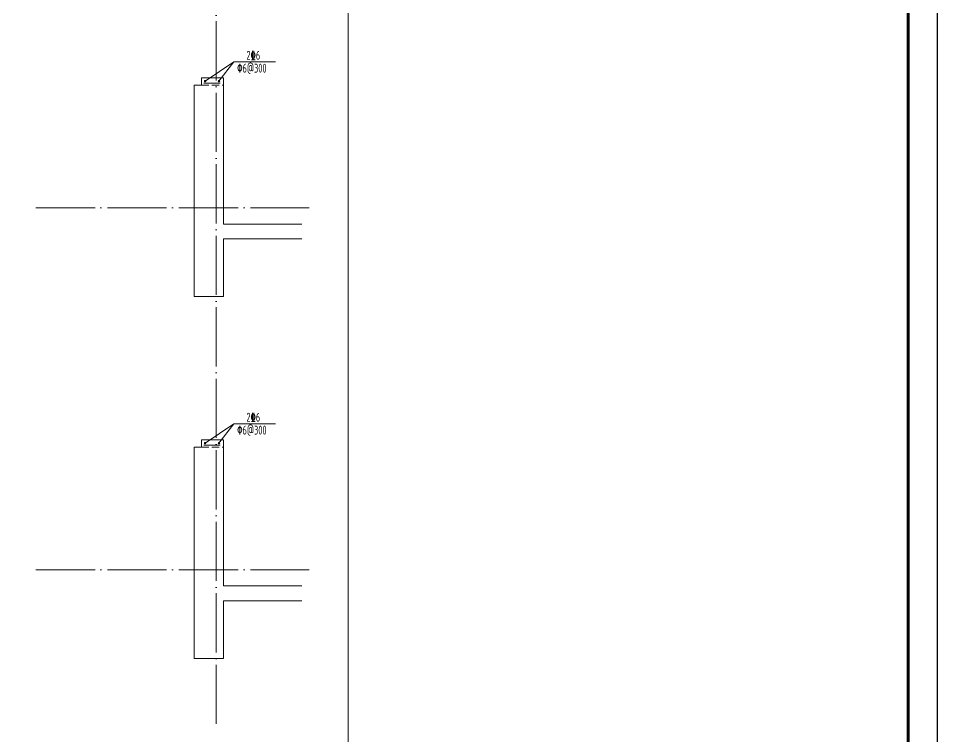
# Model space of a CAD drawing. Extents: x -129922 to 1190196, y -520662 to 139923.
# Drawn here: x 56607 to 62827, y -374438 to -369576 of the extents above; entities that cross this region are included whole.
import ezdxf
from ezdxf.enums import TextEntityAlignment as Align

# ---------------------------------------------------------------- set-up
doc = ezdxf.new("R2010")
doc.units = 0
doc.header["$LTSCALE"] = 1000
doc.header["$MEASUREMENT"] = 0
doc.linetypes.add('DASH', pattern=[0.35, 0.25, -0.1])
doc.linetypes.add('DOTE', pattern=[2.42, 2, -0.2, 0.02, -0.2])
for name, color, linetype, lineweight in [('S-大样-HATCH', 251, 'Continuous', 9), ('S-大样-REIN', 1, 'Continuous', 20), ('S-大样-实线', 2, 'Continuous', 20), ('S-大样-虚线', 4, 'DASH', 20), ('S-轴网-轴线', 1, 'DOTE', 9), ('S-通用-TEXT', 7, 'Continuous', 20)]:
    doc.layers.add(name, color=color, linetype=linetype, lineweight=lineweight)
doc.layers.add('Y-云图图框', color=7, linetype='Continuous')
doc.styles.add('_YT_Name', font='', dxfattribs={"width": 0.8})
doc.styles.add('_YT_Sign_Text', font='ros.shx', dxfattribs={"width": 0.8, "bigfont": 'hztxt.shx'})
doc.styles.get("Standard").update_dxf_attribs({"font": 'gbenor.shx', "bigfont": 'gbcbig.shx'})
doc.styles.add('TSSD_Rein', font='tssdeng.shx', dxfattribs={"width": 0.7, "bigfont": 'hztxt.shx'})
doc.styles.get('_YT_Name').set_extended_font_data('SimHei')

# ---------------------------------------------------------------- blocks, each defined once
blk = doc.blocks.new('ECMCTK_A1_竖_单行图名--0')
at = {"color": 4}
blk.add_lwpolyline([(0, 0), (594, 0), (594, 841), (0, 841)], close=True, dxfattribs=at)
at = {"const_width": 1}
blk.add_lwpolyline([(10, 10), (584, 10), (584, 816), (10, 816)], close=True, dxfattribs=at)
at = {"color": 80, "flags": 3}
for tag, height, p in [('YTHQINS', 3, (593.31, 817.5)), ('ECMCKEY', 3, (440.09, 590.57)), ('YTTQINS', 3.75, (595.35, 11.88)), ('YTFRAME', 3, (375.97, 4.92)), ('YTBARCODE_T1', 3, (493.74, 4.57))]:
    blk.add_attdef(tag, text='', height=height, dxfattribs=at).set_placement(p, align=Align.MIDDLE_CENTER)
for tag, height, style, width, p in [('证书编号', 4, '_YT_Sign_Text', 0.8, (461.87, 43.81)), ('审查批准号', 4, '_YT_Sign_Text', 0.8, (514.06, 43.81)), ('工程号', 4, '_YT_Sign_Text', 0.5, (557.08, 44.12)), ('设计单位', 6, '_YT_Name', 0.8, (376.75, 38.6)), ('建设单位', 4, '_YT_Sign_Text', 0.8, (487.96, 36.11)), ('阶段', 4, '_YT_Sign_Text', 0.8, (557.08, 35.81)), ('项目号', 4, '_YT_Sign_Text', 0.5, (575.08, 33.72)), ('项目名称', 4, '_YT_Sign_Text', 0.8, (487.96, 28.11)), ('专业', 4, '_YT_Sign_Text', 0.8, (557.08, 27.31)), ('图纸编号', 4, '_YT_Sign_Text', 0.5, (556.93, 19.36)), ('图纸名称', 4.5, '_YT_Name', 0.8, (488.39, 15.06)), ('出图比例', 4.2, '_YT_Sign_Text', 0.8, (434.82, 11.78)), ('日期', 4, '_YT_Sign_Text', 0.5, (556.88, 12.13)), ('版本号', 4, '_YT_Sign_Text', 0.8, (575.08, 13))]:
    blk.add_attdef(tag, text='', height=height, dxfattribs=dict(style=style, width=width)).set_placement(p, align=Align.CENTER)
at = {"style": '_YT_Sign_Text', "width": 0.8, "flags": 3}
for tag, p, height in [('[审定人]', (343.95, 27.81), 4.1), ('{审定人}', (358.87, 26.45), 6.24), ('[校对人]', (395.23, 27.82), 4.1), ('{校对人}', (411.35, 26.53), 6.24), ('{审核人}', (359.98, 18.44), 6.24), ('{设计人}', (411.48, 18.54), 6.24), ('[审核人]', (344.01, 19.76), 4.1), ('[设计人]', (395.47, 20.21), 4.1), ('[项目负责人]', (343.78, 12.01), 4.1), ('{项目负责人}', (361.28, 10.72), 6.24), ('[专业负责人]', (395.74, 11.77), 4.1), ('{专业负责人}', (411.58, 10.36), 6.24)]:
    blk.add_attdef(tag, p, '', height=height, dxfattribs=at)
at = {"color": 80, "flags": 3}
for tag, p in [('YTBZSIT', (10, 10)), ('EXT_TK_LEFT', (10, 10)), ('YTQRCODE', (304.56, 12.07))]:
    blk.add_attdef(tag, p, '', height=3, dxfattribs=at)
blk = doc.blocks.new('前室那里')
at = {"layer": 'S-大样-REIN', "const_width": 8}
for points in [[(740099.3, 664958, 1), (740107.3, 664958, 1)], [(740193.8, 664958, 1), (740201.8, 664958, 1)]]:
    blk.add_lwpolyline(points, format="xyb", close=True, dxfattribs=at)
blk.add_lwpolyline([(740093.8, 664944.6), (740206.2, 664944.6)], dxfattribs=at)
at = {"layer": 'S-大样-实线', "ltscale": 0.5}
for p, q in [((740078.8, 664981), (740228.8, 664981)), ((740078.8, 664931), (740078.8, 664981)), ((740228.8, 663991), (740228.8, 664981)), ((740228.8, 664881), (740228.8, 664981)), ((740028.8, 663501), (740028.8, 664931)), ((740028.8, 664931), (740078.8, 664931)), ((740028.8, 664881), (740028.8, 664931)), ((740228.8, 663991), (740758.7, 663991)), ((740228.8, 663891), (740758.7, 663891)), ((740228.8, 663501), (740228.8, 663891)), ((740028.8, 663501), (740228.8, 663501))]:
    blk.add_line(p, q, dxfattribs=at)
at = {"layer": 'S-大样-虚线', "ltscale": 0.2}
blk.add_lwpolyline([(740078.8, 664931), (740228.8, 664931)], dxfattribs=at)
at = {"layer": 'S-通用-TEXT', "ltscale": 0.2}
blk.add_line((740580.6, 665089.6), (740297.7, 665089.6), dxfattribs=at)
at = {"layer": 'S-通用-TEXT'}
blk.add_lwpolyline([(740103.3, 664958), (740297.7, 665089.6), (740197.8, 664958)], dxfattribs=at)
at = {"layer": 'S-通用-TEXT', "style": 'TSSD_Rein', "width": 0.7}
for s, p in [('2\x846', (740383.5, 665103.3, 0)), ('\x826@300', (740321, 665016, 0))]:
    blk.add_text(s, height=60, dxfattribs=at).set_placement(p)

msp = doc.modelspace()

# ---------------------------------------------------------------- linework, layer by layer
at = {"layer": 'S-大样-HATCH', "ltscale": 0.5}
msp.add_line((58838.4, -361881.8), (58838.4, -378001.8), dxfattribs=at)
at = {"layer": 'S-轴网-轴线', "ltscale": 0.2}
for p, q in [((57945.4, -374351.7), (57945.4, -362968.2)), ((56725.7, -370858.2), (58575.2, -370858.2)), ((56725.7, -373308.2), (58575.2, -373308.2))]:
    msp.add_line(p, q, dxfattribs=at)

# ---------------------------------------------------------------- block references
at = {"layer": 'S-大样-实线'}
for p in [(-682233.4, -1034959.2), (-682233.4, -1037409.2)]:
    msp.add_blockref('前室那里', p, dxfattribs=at)
at = {"layer": 'Y-云图图框', "xscale": 20, "yscale": 20, "zscale": 20}
msp.add_blockref('ECMCTK_A1_竖_单行图名--0', (50947.3, -378201.8), dxfattribs=at)

doc.saveas('drawing.dxf')
